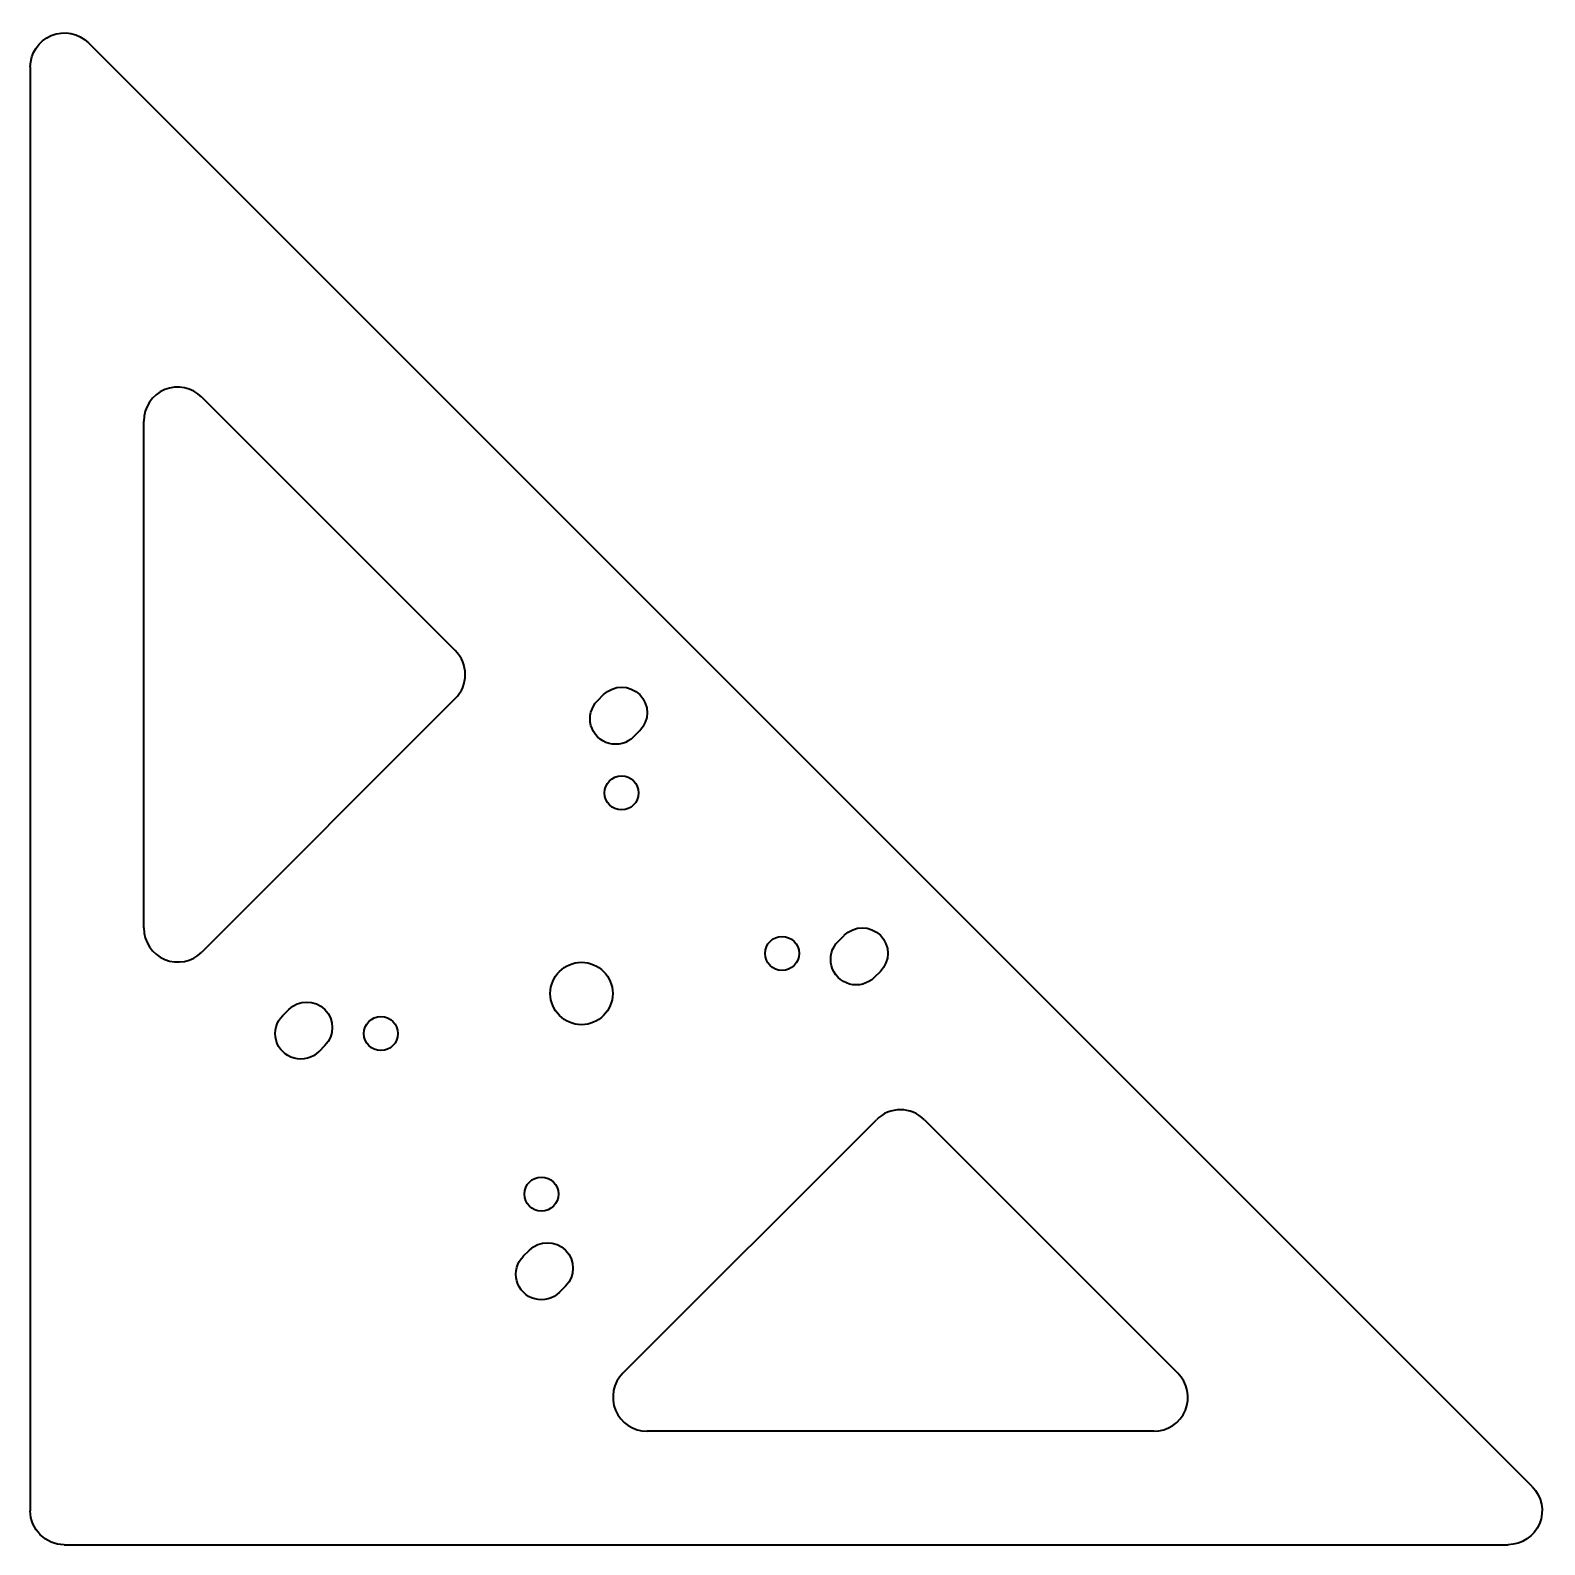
# Model space of a CAD drawing. Header units: inches. Extents: x 0 to 267, y 0 to 267.
import ezdxf

# ---------------------------------------------------------------- set-up
doc = ezdxf.new("R2010")
doc.units = ezdxf.units.IN
doc.header["$MEASUREMENT"] = 0
doc.layers.add('SIMUMAK Visible (ISO)', color=7, linetype='Continuous', lineweight=35)

# ---------------------------------------------------------------- blocks, each defined once
blk = doc.blocks.new('3DOF250-V001-SPIE001_Sheet_4_3DOF250-V001-SPIE001')
at = {"layer": 'SIMUMAK Visible (ISO)'}
for p, q in [((131.5, -123.01), (-123.01, 131.5)), ((-133.26, 127.26), (-133.26, -127.26)), ((-103.01, 69.07), (-58.34, 24.4)), ((-113.26, -24.53), (-113.26, 64.83)), ((-33.25, 15.54), (-32.19, 16.6)), ((-58.34, 15.91), (-103.01, -28.77)), ((-25.83, 10.23), (-26.89, 9.17)), ((9.17, -26.89), (10.23, -25.83)), ((16.6, -32.19), (15.54, -33.25)), ((-88.76, -39.97), (-87.7, -38.91)), ((-81.34, -45.27), (-82.4, -46.34)), ((-28.77, -103.01), (15.91, -58.34)), ((24.4, -58.34), (69.07, -103.01)), ((-46.34, -82.4), (-45.27, -81.34)), ((-38.91, -87.7), (-39.97, -88.76)), ((64.83, -113.26), (-24.53, -113.26)), ((-127.26, -133.26), (127.26, -133.26))]:
    blk.add_line(p, q, dxfattribs=at)
for centre, radius in [((-29.01, -0.73), 3), ((-0.73, -29.01), 3), ((-36.08, -36.08), 5.5), ((-71.44, -43.15), 3), ((-43.15, -71.44), 3)]:
    blk.add_circle(centre, radius, dxfattribs=at)
at = {"layer": 'SIMUMAK Visible (ISO)', "extrusion": (0, 0, -1)}
for centre, radius, start, end in [((127.26, 127.26), 6, 0, 135), ((29.01, 13.42), 4.5, 45, 225), ((30.07, 12.35), 4.5, 225, 45), ((-13.42, -29.01), 4.5, 45, 225), ((-12.35, -30.07), 4.5, 225, 45), ((84.52, -42.09), 4.5, 45, 225), ((85.58, -43.15), 4.5, 225, 45), ((42.09, -84.52), 4.5, 45, 225), ((43.15, -85.58), 4.5, 225, 45), ((-127.26, -127.26), 6, 135, 270), ((127.26, -127.26), 6, 270, 0)]:
    blk.add_arc(centre, radius, start, end, dxfattribs=at)
at = {"layer": 'SIMUMAK Visible (ISO)'}
for centre, start, end in [((-107.26, 64.83), 45, 180), ((-62.58, 20.15), 315, 45), ((-107.26, -24.53), 180, 315), ((20.15, -62.58), 45, 135), ((-24.53, -107.26), 135, 270), ((64.83, -107.26), 270, 45)]:
    blk.add_arc(centre, 6, start, end, dxfattribs=at)

msp = doc.modelspace()

# ---------------------------------------------------------------- block references
msp.add_blockref('3DOF250-V001-SPIE001_Sheet_4_3DOF250-V001-SPIE001', (133.26, 133.26))

doc.saveas('drawing.dxf')
